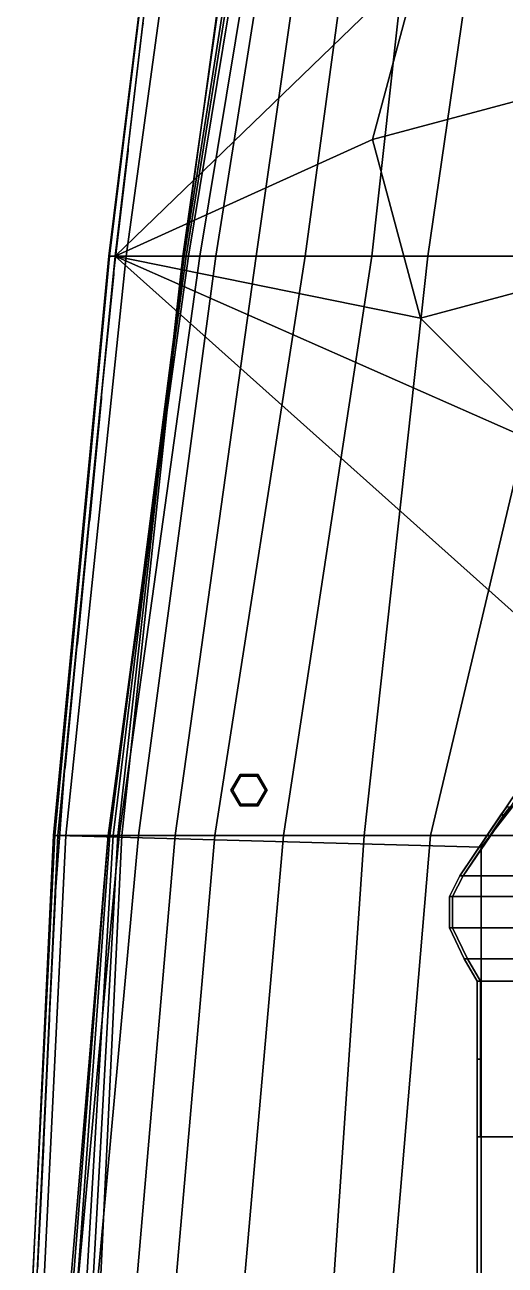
# Model space of a CAD drawing. Extents: x -12 to 12, y -95 to 93.
# Drawn here: x -10.85 to -3.46, y 31.5 to 50.61 of the extents above; entities that cross this region are included whole.
import ezdxf

# ---------------------------------------------------------------- set-up
doc = ezdxf.new("R2010")
doc.units = 0
doc.layers.get('0').update_dxf_attribs({"linetype": 'CONTINUOUS'})
doc.layers.add('RAILINGS', color=6, linetype='CONTINUOUS')
doc.layers.add('SUPERSCTUCTURE', color=3, linetype='CONTINUOUS')

msp = doc.modelspace()

# ---------------------------------------------------------------- linework, layer by layer
for points in [[(-8.43, 56.16, 6.12), (-8.43, 56.16, 5.74), (-9.55, 47.04, 5.74), (-9.56, 47.04, 5.92)], [(-8.38, 56.16, 6.24), (-8.43, 56.16, 6.12), (-9.56, 47.04, 5.92), (-9.46, 47.04, 6.12)], [(-8.43, 56.16, 5.74), (-8.04, 56.16, 4.57), (-9.29, 47.04, 4.57), (-9.55, 47.04, 5.74)], [(-8.04, 56.16, 4.57), (-7.16, 56.16, 1.11), (-8.41, 47.04, 1.11), (-9.29, 47.04, 4.57)], [(-7.12, 56.16, 0.7), (-6.97, 56.16, -0.06), (-8.4, 47.04, -0.06), (-8.42, 47.04, 0.7)], [(-7.16, 56.16, 1.11), (-7.12, 56.16, 0.7), (-8.42, 47.04, 0.7), (-8.41, 47.04, 1.11)], [(-6.97, 56.16, -0.06), (-6.91, 56.16, -0.58), (-8.37, 47.04, -0.58), (-8.4, 47.04, -0.06)], [(-6.91, 56.16, -0.58), (-6.83, 56.16, -1.35), (-8.33, 47.04, -1.35), (-8.37, 47.04, -0.58)], [(-6.83, 56.16, -1.35), (-6.65, 56.16, -2.68), (-8.16, 47.04, -2.68), (-8.33, 47.04, -1.35)], [(-6.65, 56.16, -2.68), (-6.47, 56.16, -3.56), (-7.91, 47.04, -3.56), (-8.16, 47.04, -2.68)], [(-6.47, 56.16, -3.56), (-5.99, 56.16, -4.7), (-7.29, 47.04, -4.7), (-7.91, 47.04, -3.56)], [(-5.99, 56.16, -4.7), (-5.3, 56.16, -5.53), (-6.54, 47.04, -5.53), (-7.29, 47.04, -4.7)], [(-5.3, 56.16, -5.53), (-4.51, 56.16, -6.24), (-5.51, 47.04, -6.24), (-6.54, 47.04, -5.53)], [(-4.51, 56.16, -6.24), (-3.33, 56.16, -6.85), (-4.65, 47.04, -6.62), (-5.51, 47.04, -6.24)], [(-3.33, 56.16, -6.85), (-2.47, 56.16, -7.02), (-2.5, 47.04, -7.02), (-4.65, 47.04, -6.62)], [(2.75, 53.603, 7.96), (-4.763, 51.59, 7.96), (-5.5, 48.84, 7.96), (4.763, 51.59, 7.96)], [(4.763, 51.59, 7.96), (-5.5, 48.84, 7.96), (-4.763, 46.09, 7.96), (5.5, 48.84, 7.96)], [(-4.763, 51.59, 6.18), (-5.5, 48.84, 6.15), (-5.5, 48.84, 7.96), (-4.763, 51.59, 7.96)], [(-5.5, 48.84, 6.15), (-4.763, 46.09, 6.11), (-4.763, 46.09, 7.96), (-5.5, 48.84, 7.96)], [(5.5, 48.84, 7.96), (-4.763, 46.09, 7.96), (-2.75, 44.077, 7.96), (4.763, 46.09, 7.96)], [(-9.56, 47.04, 5.92), (-9.55, 47.04, 5.74), (-10.39, 38.12, 5.5), (-10.41, 38.12, 5.7)], [(-9.46, 47.04, 6.12), (-9.56, 47.04, 5.92), (-10.41, 38.12, 5.7), (-10.34, 38.12, 6.03)], [(-9.55, 47.04, 5.74), (-9.29, 47.04, 4.57), (-10.22, 38.12, 4.57), (-10.39, 38.12, 5.5)], [(-9.29, 47.04, 4.57), (-8.41, 47.04, 1.11), (-9.36, 38.12, 1.11), (-10.22, 38.12, 4.57)], [(-8.37, 47.04, -0.58), (-8.33, 47.04, -1.35), (-9.57, 38.12, -1.51), (-9.57, 38.12, -0.89)], [(-8.4, 47.04, -0.06), (-8.37, 47.04, -0.58), (-9.57, 38.12, -0.89), (-9.54, 38.12, -0.06)], [(-8.33, 47.04, -1.35), (-8.16, 47.04, -2.68), (-9.4, 38.12, -2.68), (-9.57, 38.12, -1.51)], [(-8.4, 47.04, -0.06), (-8.4, 47.04, -0.06), (-9.54, 38.12, -0.06), (-9.49, 38.12, 0.39)], [(-8.42, 47.04, 0.7), (-8.4, 47.04, -0.06), (-9.49, 38.12, 0.39), (-9.42, 38.12, 0.7)], [(-8.41, 47.04, 1.11), (-8.42, 47.04, 0.7), (-9.42, 38.12, 0.7), (-9.36, 38.12, 1.11)], [(-8.16, 47.04, -2.68), (-7.91, 47.04, -3.56), (-9.1, 38.12, -3.61), (-9.4, 38.12, -2.68)], [(-7.91, 47.04, -3.56), (-7.29, 47.04, -4.7), (-8.54, 38.12, -4.7), (-9.1, 38.12, -3.61)], [(-7.29, 47.04, -4.7), (-6.54, 47.04, -5.53), (-7.93, 38.12, -5.44), (-8.54, 38.12, -4.7)], [(-6.54, 47.04, -5.53), (-5.51, 47.04, -6.24), (-6.87, 38.12, -6.24), (-7.93, 38.12, -5.44)], [(-5.51, 47.04, -6.24), (-4.65, 47.04, -6.62), (-5.63, 38.12, -6.77), (-6.87, 38.12, -6.24)], [(-4.65, 47.04, -6.62), (-2.5, 47.04, -7.02), (-4.61, 38.12, -7.02), (-5.63, 38.12, -6.77)], [(0, 38.12, -7.11), (-4.61, 38.12, -7.02), (-2.5, 47.04, -7.02), (0, 47.04, -7.11)], [(-4.763, 46.09, 6.11), (-2.75, 44.077, 6.09), (-2.75, 44.077, 7.96), (-4.763, 46.09, 7.96)], [(-4.16, 37.5, 9.55), (-2.03, 40.65, 9.55), (-2.03, 40.65, 9.45), (-4.16, 37.5, 9.45)], [(-4.16, 37.5, 9.45), (-2.03, 40.65, 9.45), (2.03, 40.65, 9.45), (4.16, 37.5, 9.45)], [(4.11, 37.5, 9.55), (1.99, 40.6, 9.55), (-1.99, 40.6, 9.55), (-4.11, 37.5, 9.55)], [(-7.54, 39.062, 6.03), (-7.68, 38.82, 6.03), (-7.68, 38.82, 6.08), (-7.54, 39.062, 6.08)], [(-7.65, 38.82, 6.11), (-7.525, 39.037, 6.11), (-7.54, 39.062, 6.08), (-7.68, 38.82, 6.08)], [(-7.525, 39.037, 6.11), (-7.65, 38.82, 6.11), (-7.65, 38.82, 6.72), (-7.525, 39.037, 6.72)], [(-7.26, 39.062, 6.03), (-7.54, 39.062, 6.03), (-7.54, 39.062, 6.08), (-7.26, 39.062, 6.08)], [(-7.525, 39.037, 6.11), (-7.275, 39.037, 6.11), (-7.26, 39.062, 6.08), (-7.54, 39.062, 6.08)], [(-7.275, 39.037, 6.11), (-7.525, 39.037, 6.11), (-7.525, 39.037, 6.72), (-7.275, 39.037, 6.72)], [(-7.275, 39.037, 6.11), (-7.15, 38.82, 6.11), (-7.12, 38.82, 6.08), (-7.26, 39.062, 6.08)], [(-7.15, 38.82, 6.11), (-7.275, 39.037, 6.11), (-7.275, 39.037, 6.72), (-7.15, 38.82, 6.72)], [(-7.12, 38.82, 6.03), (-7.26, 39.062, 6.03), (-7.26, 39.062, 6.08), (-7.12, 38.82, 6.08)], [(-7.68, 38.82, 6.03), (-7.54, 38.578, 6.03), (-7.54, 38.578, 6.08), (-7.68, 38.82, 6.08)], [(-7.525, 38.603, 6.11), (-7.65, 38.82, 6.11), (-7.68, 38.82, 6.08), (-7.54, 38.578, 6.08)], [(-7.65, 38.82, 6.11), (-7.525, 38.603, 6.11), (-7.525, 38.603, 6.72), (-7.65, 38.82, 6.72)], [(-7.15, 38.82, 6.11), (-7.275, 38.603, 6.11), (-7.26, 38.578, 6.08), (-7.12, 38.82, 6.08)], [(-7.275, 38.603, 6.11), (-7.15, 38.82, 6.11), (-7.15, 38.82, 6.72), (-7.275, 38.603, 6.72)], [(-7.26, 38.578, 6.03), (-7.12, 38.82, 6.03), (-7.12, 38.82, 6.08), (-7.26, 38.578, 6.08)], [(-7.275, 38.603, 6.11), (-7.525, 38.603, 6.11), (-7.54, 38.578, 6.08), (-7.26, 38.578, 6.08)], [(-7.525, 38.603, 6.11), (-7.275, 38.603, 6.11), (-7.275, 38.603, 6.72), (-7.525, 38.603, 6.72)], [(-7.54, 38.578, 6.03), (-7.26, 38.578, 6.03), (-7.26, 38.578, 6.08), (-7.54, 38.578, 6.08)], [(-3.53, 38.44, 11.39), (-3.524, 38.44, 9.55), (-4.16, 37.5, 9.55), (-4.16, 37.5, 11.39)], [(-4.16, 37.5, 11.39), (-4.11, 37.5, 11.39), (-3.48, 38.44, 11.39), (-3.53, 38.44, 11.39)], [(-4.11, 37.5, 11.39), (-4.11, 37.5, 9.55), (-3.48, 38.44, 9.55), (-3.48, 38.44, 11.39)], [(-3.44, 38.56, 11.58), (-3.443, 38.56, 9.55), (-3.524, 38.44, 9.55), (-3.53, 38.44, 11.39)], [(-3.53, 38.44, 11.39), (-3.48, 38.44, 11.39), (-3.39, 38.56, 11.58), (-3.44, 38.56, 11.58)], [(-3.48, 38.44, 11.39), (-3.48, 38.44, 9.55), (-3.39, 38.56, 9.55), (-3.39, 38.56, 11.58)], [(-10.41, 38.12, 5.7), (-10.39, 38.12, 5.5), (-10.85, 28.89, 5.5), (-10.84, 28.89, 5.7)], [(-10.39, 38.12, 5.5), (-10.22, 38.12, 4.57), (-10.67, 28.89, 4.57), (-10.85, 28.89, 5.5)], [(-10.34, 38.12, 6.03), (-10.41, 38.12, 5.7), (-10.84, 28.89, 5.7), (-10.78, 28.89, 6)], [(-10.22, 38.12, 4.57), (-9.36, 38.12, 1.11), (-9.8, 28.89, 1.01), (-10.67, 28.89, 4.57)], [(-9.57, 38.12, -1.51), (-9.57, 38.12, -1.51), (-10.34, 28.89, -1.97), (-10.34, 28.89, -1.32)], [(-9.57, 38.12, -0.89), (-9.57, 38.12, -1.51), (-10.34, 28.89, -1.32), (-10.29, 28.89, -0.83)], [(-9.57, 38.12, -1.51), (-9.4, 38.12, -2.68), (-10.25, 28.89, -2.68), (-10.34, 28.89, -1.97)], [(-9.54, 38.12, -0.06), (-9.57, 38.12, -0.89), (-10.29, 28.89, -0.83), (-10.21, 28.89, -0.06)], [(-9.4, 38.12, -2.68), (-9.1, 38.12, -3.61), (-9.95, 28.89, -3.61), (-10.25, 28.89, -2.68)], [(-9.49, 38.12, 0.39), (-9.54, 38.12, -0.06), (-10.21, 28.89, -0.06), (-10.04, 28.89, 0.39)], [(-9.42, 38.12, 0.7), (-9.49, 38.12, 0.39), (-10.04, 28.89, 0.39), (-9.93, 28.89, 0.7)], [(-9.1, 38.12, -3.61), (-8.54, 38.12, -4.7), (-9.33, 28.89, -4.83), (-9.95, 28.89, -3.61)], [(-9.36, 38.12, 1.11), (-9.42, 38.12, 0.7), (-9.93, 28.89, 0.7), (-9.8, 28.89, 1.01)], [(-8.54, 38.12, -4.7), (-7.93, 38.12, -5.44), (-8.73, 28.89, -5.52), (-9.33, 28.89, -4.83)], [(-7.93, 38.12, -5.44), (-6.87, 38.12, -6.24), (-7.68, 28.89, -6.31), (-8.73, 28.89, -5.52)], [(-6.87, 38.12, -6.24), (-5.63, 38.12, -6.77), (-6.26, 28.89, -6.94), (-7.68, 28.89, -6.31)], [(-5.63, 38.12, -6.77), (-4.61, 38.12, -7.02), (-5.39, 28.89, -7.08), (-6.26, 28.89, -6.94)], [(0, 28.89, -7.11), (-5.39, 28.89, -7.08), (-4.61, 38.12, -7.02), (0, 38.12, -7.11)], [(-4.32, 37.18, 9.45), (-4.16, 37.5, 9.45), (4.16, 37.5, 9.45), (4.32, 37.18, 9.45)], [(-4.16, 37.5, 11.39), (-4.16, 37.5, 9.45), (-4.32, 37.18, 9.45), (-4.32, 37.18, 11.39)], [(-4.32, 37.18, 11.39), (-4.27, 37.18, 11.39), (-4.11, 37.5, 11.39), (-4.16, 37.5, 11.39)], [(4.11, 37.5, 9.55), (-4.11, 37.5, 9.55), (-4.27, 37.18, 9.55), (4.27, 37.18, 9.55)], [(-4.27, 37.18, 11.39), (-4.27, 37.18, 9.55), (-4.11, 37.5, 9.55), (-4.11, 37.5, 11.39)], [(-4.32, 36.7, 9.45), (-4.32, 37.18, 9.45), (4.32, 37.18, 9.45), (4.32, 36.7, 9.45)], [(-4.32, 37.18, 11.39), (-4.32, 37.18, 9.45), (-4.32, 36.7, 9.45), (-4.32, 36.7, 11.39)], [(-4.32, 36.7, 11.39), (-4.27, 36.7, 11.39), (-4.27, 37.18, 11.39), (-4.32, 37.18, 11.39)], [(4.27, 37.18, 9.55), (-4.27, 37.18, 9.55), (-4.27, 36.7, 9.55), (4.27, 36.7, 9.55)], [(-4.27, 36.7, 11.39), (-4.27, 36.7, 9.55), (-4.27, 37.18, 9.55), (-4.27, 37.18, 11.39)], [(-4.09, 36.22, 9.45), (-4.32, 36.7, 9.45), (4.32, 36.7, 9.45), (4.09, 36.22, 9.45)], [(-4.32, 36.7, 11.39), (-4.32, 36.7, 9.45), (-4.09, 36.22, 9.45), (-4.09, 36.22, 11.39)], [(-4.09, 36.22, 11.39), (-4.04, 36.22, 11.39), (-4.27, 36.7, 11.39), (-4.32, 36.7, 11.39)], [(4.27, 36.7, 9.55), (-4.27, 36.7, 9.55), (-4.04, 36.22, 9.55), (4.04, 36.22, 9.55)], [(-4.04, 36.22, 11.39), (-4.04, 36.22, 9.55), (-4.27, 36.7, 9.55), (-4.27, 36.7, 11.39)], [(-3.89, 35.88, 9.45), (-4.09, 36.22, 9.45), (4.09, 36.22, 9.45), (3.89, 35.88, 9.45)], [(-4.09, 36.22, 11.39), (-4.09, 36.22, 9.45), (-3.89, 35.88, 9.45), (-3.89, 35.88, 11.39)], [(-3.89, 35.88, 11.39), (-3.84, 35.88, 11.39), (-4.04, 36.22, 11.39), (-4.09, 36.22, 11.39)], [(4.04, 36.22, 9.55), (-4.04, 36.22, 9.55), (-3.84, 35.88, 9.55), (3.84, 35.88, 9.55)], [(-3.84, 35.88, 11.39), (-3.84, 35.88, 9.55), (-4.04, 36.22, 9.55), (-4.04, 36.22, 11.39)], [(-3.89, 30.68, 9.45), (-3.89, 35.88, 9.45), (3.89, 35.88, 9.45), (3.89, 30.68, 9.45)], [(-3.89, 35.88, 11.39), (-3.89, 35.88, 9.55), (-3.89, 34.68, 9.55), (-3.89, 34.68, 11.39)], [(-3.89, 34.68, 11.39), (-3.84, 34.68, 11.39), (-3.84, 35.88, 11.39), (-3.89, 35.88, 11.39)], [(-3.89, 30.68, 9.55), (-3.89, 35.88, 9.55), (-3.89, 35.88, 9.45), (-3.89, 30.68, 9.45)], [(3.84, 35.88, 9.55), (-3.84, 35.88, 9.55), (-3.84, 33.48, 9.55), (3.84, 33.48, 9.55)], [(-3.84, 34.68, 11.39), (-3.84, 34.68, 9.55), (-3.84, 35.88, 9.55), (-3.84, 35.88, 11.39)], [(-3.89, 34.68, 11.08), (-3.89, 34.68, 9.55), (-3.89, 33.48, 9.55), (-3.89, 33.48, 11.08)], [(-3.89, 33.48, 11.08), (-3.84, 33.48, 11.08), (-3.84, 34.68, 11.08), (-3.89, 34.68, 11.08)], [(-3.89, 34.68, 11.08), (-3.84, 34.68, 11.08), (-3.84, 34.68, 11.39), (-3.89, 34.68, 11.39)], [(-3.84, 33.48, 11.08), (-3.84, 33.48, 9.55), (-3.84, 34.68, 9.55), (-3.84, 34.68, 11.08)], [(3.89, 33.48, 9.55), (-3.89, 33.48, 9.55), (-3.89, 30.68, 9.55), (3.89, 30.68, 9.55)], [(-3.89, 33.48, 9.55), (-3.84, 33.48, 9.55), (-3.84, 33.48, 11.08), (-3.89, 33.48, 11.08)]]:
    msp.add_3dface(points)
at = {"layer": 'RAILINGS'}
for points in [[(-9.04, 50.58, 7.34), (-9.03, 50.63, 7.34), (-9.03, 50.63, 6.16), (-9.04, 50.58, 6.16)], [(-9.04, 50.58, 6.16), (-9.03, 50.63, 6.16), (-9.03, 50.63, 7.34), (-9.04, 50.58, 7.34)], [(-9.26, 48.72, 6.75), (-9.26, 48.72, 6.8), (-9.04, 50.58, 6.82), (-9.04, 50.58, 6.77)], [(-9.04, 50.58, 6.77), (-9.04, 50.58, 6.82), (-9.26, 48.72, 6.8), (-9.26, 48.72, 6.75)], [(-9.04, 50.58, 7.29), (-9.04, 50.58, 7.34), (-9.26, 48.72, 7.32), (-9.26, 48.72, 7.27)], [(-9.26, 48.72, 7.27), (-9.26, 48.72, 7.32), (-9.04, 50.58, 7.34), (-9.04, 50.58, 7.29)], [(-9.26, 48.67, 7.32), (-9.26, 48.72, 7.32), (-9.26, 48.72, 6.14), (-9.26, 48.67, 6.14)], [(-9.26, 48.67, 6.14), (-9.26, 48.72, 6.14), (-9.26, 48.72, 7.32), (-9.26, 48.67, 7.32)], [(-9.26, 48.67, 6.75), (-9.26, 48.67, 6.8), (-9.48, 46.81, 6.77), (-9.48, 46.81, 6.72)], [(-9.48, 46.81, 6.72), (-9.48, 46.81, 6.77), (-9.26, 48.67, 6.8), (-9.26, 48.67, 6.75)], [(-9.48, 46.81, 7.24), (-9.48, 46.81, 7.29), (-9.26, 48.67, 7.32), (-9.26, 48.67, 7.27)], [(-9.26, 48.67, 7.27), (-9.26, 48.67, 7.32), (-9.48, 46.81, 7.29), (-9.48, 46.81, 7.24)], [(-9.48, 46.76, 7.29), (-9.48, 46.81, 7.29), (-9.48, 46.81, 6.11), (-9.48, 46.76, 6.11)], [(-9.48, 46.76, 6.11), (-9.48, 46.81, 6.11), (-9.48, 46.81, 7.29), (-9.48, 46.76, 7.29)], [(-9.48, 46.76, 6.72), (-9.48, 46.76, 6.77), (-9.67, 44.9, 6.75), (-9.67, 44.9, 6.7)], [(-9.67, 44.9, 6.7), (-9.67, 44.9, 6.75), (-9.48, 46.76, 6.77), (-9.48, 46.76, 6.72)], [(-9.67, 44.9, 7.22), (-9.67, 44.9, 7.27), (-9.48, 46.76, 7.29), (-9.48, 46.76, 7.24)], [(-9.48, 46.76, 7.24), (-9.48, 46.76, 7.29), (-9.67, 44.9, 7.27), (-9.67, 44.9, 7.22)], [(-9.67, 44.85, 7.27), (-9.67, 44.9, 7.27), (-9.67, 44.9, 6.09), (-9.67, 44.85, 6.09)], [(-9.67, 44.85, 6.09), (-9.67, 44.9, 6.09), (-9.67, 44.9, 7.27), (-9.67, 44.85, 7.27)], [(-9.67, 44.85, 6.7), (-9.67, 44.85, 6.75), (-9.85, 42.99, 6.73), (-9.85, 42.99, 6.68)], [(-9.85, 42.99, 6.68), (-9.85, 42.99, 6.73), (-9.67, 44.85, 6.75), (-9.67, 44.85, 6.7)], [(-9.85, 42.99, 7.2), (-9.85, 42.99, 7.25), (-9.67, 44.85, 7.27), (-9.67, 44.85, 7.22)], [(-9.67, 44.85, 7.22), (-9.67, 44.85, 7.27), (-9.85, 42.99, 7.25), (-9.85, 42.99, 7.2)], [(-9.86, 42.94, 7.25), (-9.85, 42.99, 7.25), (-9.85, 42.99, 6.07), (-9.86, 42.94, 6.07)], [(-9.86, 42.94, 6.07), (-9.85, 42.99, 6.07), (-9.85, 42.99, 7.25), (-9.86, 42.94, 7.25)], [(-10.04, 41.08, 6.64), (-10.04, 41.08, 6.69), (-9.86, 42.94, 6.73), (-9.86, 42.94, 6.68)], [(-9.86, 42.94, 6.68), (-9.86, 42.94, 6.73), (-10.04, 41.08, 6.69), (-10.04, 41.08, 6.64)], [(-9.86, 42.94, 7.2), (-9.86, 42.94, 7.25), (-10.04, 41.08, 7.21), (-10.04, 41.08, 7.16)], [(-10.04, 41.08, 7.16), (-10.04, 41.08, 7.21), (-9.86, 42.94, 7.25), (-9.86, 42.94, 7.2)], [(-10.05, 41.03, 6.03), (-10.04, 41.08, 6.03), (-10.04, 41.08, 7.21), (-10.05, 41.03, 7.21)], [(-10.05, 41.03, 7.21), (-10.04, 41.08, 7.21), (-10.04, 41.08, 6.03), (-10.05, 41.03, 6.03)], [(-10.05, 41.03, 6.64), (-10.05, 41.03, 6.69), (-10.23, 39.17, 6.69), (-10.23, 39.17, 6.64)], [(-10.23, 39.17, 6.64), (-10.23, 39.17, 6.69), (-10.05, 41.03, 6.69), (-10.05, 41.03, 6.64)], [(-10.23, 39.17, 7.16), (-10.23, 39.17, 7.21), (-10.05, 41.03, 7.21), (-10.05, 41.03, 7.16)], [(-10.05, 41.03, 7.16), (-10.05, 41.03, 7.21), (-10.23, 39.17, 7.21), (-10.23, 39.17, 7.16)], [(-10.24, 39.12, 6.03), (-10.23, 39.17, 6.03), (-10.23, 39.17, 7.21), (-10.24, 39.12, 7.21)], [(-10.24, 39.12, 7.21), (-10.23, 39.17, 7.21), (-10.23, 39.17, 6.03), (-10.24, 39.12, 6.03)], [(-10.24, 39.12, 6.64), (-10.24, 39.12, 6.69), (-10.38, 37.26, 6.68), (-10.38, 37.26, 6.63)], [(-10.38, 37.26, 6.63), (-10.38, 37.26, 6.68), (-10.24, 39.12, 6.69), (-10.24, 39.12, 6.64)], [(-10.38, 37.26, 7.15), (-10.38, 37.26, 7.2), (-10.24, 39.12, 7.21), (-10.24, 39.12, 7.16)], [(-10.24, 39.12, 7.16), (-10.24, 39.12, 7.21), (-10.38, 37.26, 7.2), (-10.38, 37.26, 7.15)], [(-10.38, 37.21, 7.2), (-10.38, 37.26, 7.2), (-10.38, 37.26, 6.02), (-10.38, 37.21, 6.02)], [(-10.38, 37.21, 6.02), (-10.38, 37.26, 6.02), (-10.38, 37.26, 7.2), (-10.38, 37.21, 7.2)], [(-10.47, 35.35, 6.63), (-10.47, 35.35, 6.68), (-10.38, 37.21, 6.68), (-10.38, 37.21, 6.63)], [(-10.38, 37.21, 6.63), (-10.38, 37.21, 6.68), (-10.47, 35.35, 6.68), (-10.47, 35.35, 6.63)], [(-10.38, 37.21, 7.15), (-10.38, 37.21, 7.2), (-10.47, 35.35, 7.2), (-10.47, 35.35, 7.15)], [(-10.47, 35.35, 7.15), (-10.47, 35.35, 7.2), (-10.38, 37.21, 7.2), (-10.38, 37.21, 7.15)], [(-10.47, 35.3, 7.2), (-10.47, 35.35, 7.2), (-10.47, 35.35, 6.02), (-10.47, 35.3, 6.02)], [(-10.47, 35.3, 6.02), (-10.47, 35.35, 6.02), (-10.47, 35.35, 7.2), (-10.47, 35.3, 7.2)], [(-10.56, 33.44, 6.62), (-10.56, 33.44, 6.67), (-10.47, 35.3, 6.68), (-10.47, 35.3, 6.63)], [(-10.47, 35.3, 6.63), (-10.47, 35.3, 6.68), (-10.56, 33.44, 6.67), (-10.56, 33.44, 6.62)], [(-10.47, 35.3, 7.15), (-10.47, 35.3, 7.2), (-10.56, 33.44, 7.19), (-10.56, 33.44, 7.14)], [(-10.56, 33.44, 7.14), (-10.56, 33.44, 7.19), (-10.47, 35.3, 7.2), (-10.47, 35.3, 7.15)], [(-10.56, 33.39, 7.19), (-10.56, 33.44, 7.19), (-10.56, 33.44, 6.01), (-10.56, 33.39, 6.01)], [(-10.56, 33.39, 6.01), (-10.56, 33.44, 6.01), (-10.56, 33.44, 7.19), (-10.56, 33.39, 7.19)], [(-10.65, 31.53, 6.61), (-10.65, 31.53, 6.66), (-10.56, 33.39, 6.67), (-10.56, 33.39, 6.62)], [(-10.56, 33.39, 6.62), (-10.56, 33.39, 6.67), (-10.65, 31.53, 6.66), (-10.65, 31.53, 6.61)], [(-10.56, 33.39, 7.14), (-10.56, 33.39, 7.19), (-10.65, 31.53, 7.18), (-10.65, 31.53, 7.13)], [(-10.65, 31.53, 7.13), (-10.65, 31.53, 7.18), (-10.56, 33.39, 7.19), (-10.56, 33.39, 7.14)], [(-10.65, 31.48, 6), (-10.65, 31.53, 6), (-10.65, 31.53, 7.18), (-10.65, 31.48, 7.18)], [(-10.65, 31.48, 7.18), (-10.65, 31.53, 7.18), (-10.65, 31.53, 6), (-10.65, 31.48, 6)]]:
    msp.add_3dface(points, dxfattribs=at)
at = {"layer": 'SUPERSCTUCTURE'}
for points in [[(-4.763, 51.59, 6.18), (-8.38, 56.16, 6.24), (-8.38, 56.16, 6.24), (-9.46, 47.04, 6.12)], [(-5.5, 48.84, 6.15), (-4.763, 51.59, 6.18), (-4.763, 51.59, 6.18), (-9.46, 47.04, 6.12)], [(-4.763, 46.09, 6.11), (-5.5, 48.84, 6.15), (-5.5, 48.84, 6.15), (-9.46, 47.04, 6.12)], [(-1.97, 40.34, 6.03), (-9.46, 47.04, 6.12), (-10.34, 38.12, 6.03), (-3.83, 37.94, 6.03)], [(-2.75, 44.077, 6.09), (-4.763, 46.09, 6.11), (-4.763, 46.09, 6.11), (-9.46, 47.04, 6.12)], [(-1.97, 40.34, 6.03), (-2.75, 44.077, 6.09), (-2.75, 44.077, 6.09), (-9.46, 47.04, 6.12)], [(-1.97, 40.34, 9.45), (-1.97, 40.34, 6.03), (-3.83, 37.94, 6.03), (-3.83, 37.94, 9.45)], [(-10.34, 38.12, 6.03), (-10.78, 28.89, 6), (-3.83, 28.89, 6), (-3.83, 37.94, 6.03)], [(-3.83, 37.94, 6.03), (-3.83, 28.89, 6), (-3.83, 28.89, 9.45), (-3.83, 37.94, 9.45)]]:
    msp.add_3dface(points, dxfattribs=at)

doc.saveas('drawing.dxf')
